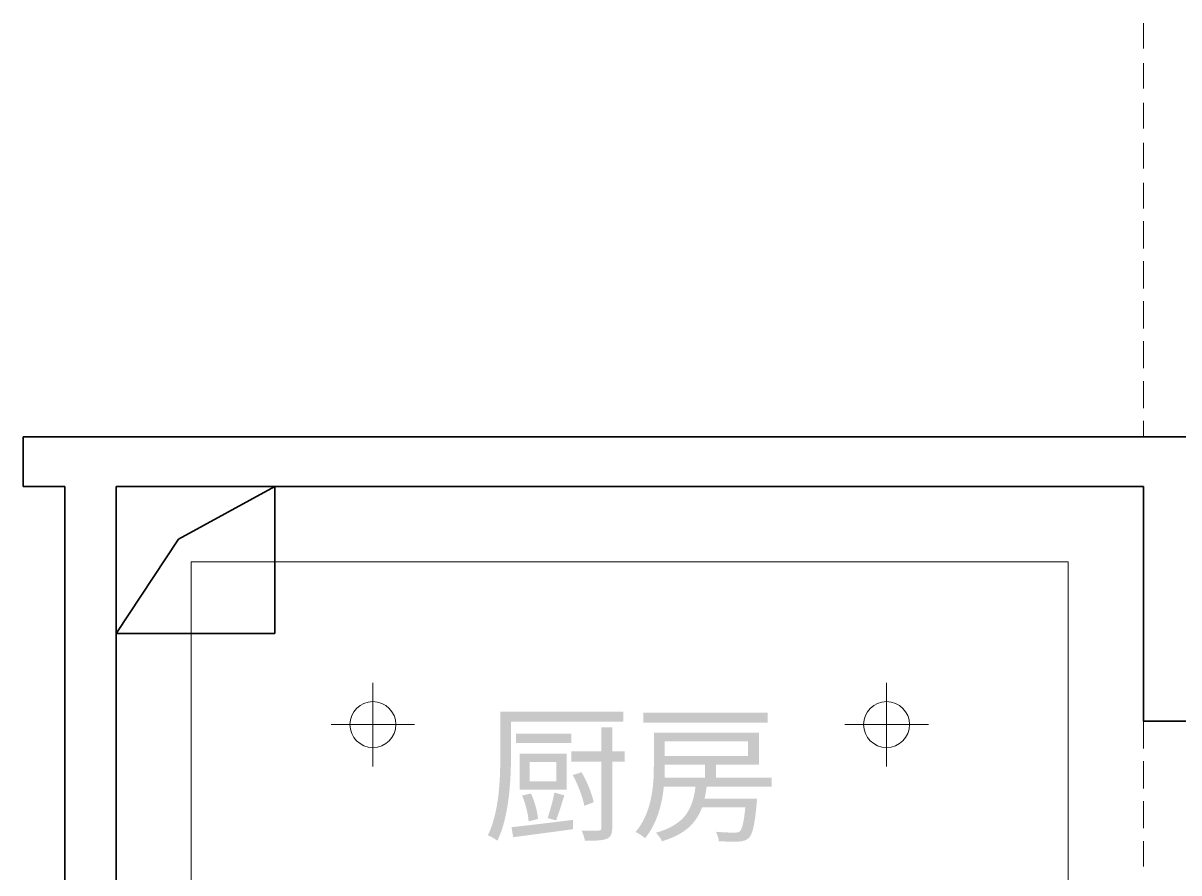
# Model space of a CAD drawing. Header units: millimetres. Extents: x -4600 to 229000, y -4300 to 19460.
# Drawn here: x 166251 to 169016, y 5726 to 7761 of the extents above; entities that cross this region are included whole.
import ezdxf

# ---------------------------------------------------------------- set-up
doc = ezdxf.new("R2010")
doc.units = ezdxf.units.MM
doc.header["$LTSCALE"] = 100
for name, color, linetype, lineweight in [('A-EX-BEAM', 8, 'Continuous', 13), ('A-EX-SERVICE', 6, 'Continuous', 13), ('A-EX-WALL', 7, 'Continuous', 35), ('A-TEXT', 7, 'Continuous', 18), ('R2-CEILING', 4, 'Continuous', 18), ('R2-LIGHT', 2, 'Continuous', 18)]:
    doc.layers.add(name, color=color, linetype=linetype, lineweight=lineweight)

# ---------------------------------------------------------------- blocks, each defined once
blk = doc.blocks.new('SOURCE_PROPOSED')
at = {"layer": 'A-EX-BEAM'}
for p, q in [((8931.4, 5961.1), (8931.4, 5899.9)), ((8931.4, 5865.5), (8931.4, 5804.2)), ((8931.4, 5769.8), (8931.4, 5708.6)), ((8931.4, 5674.1), (8931.4, 5612.9)), ((8931.4, 5578.4), (8931.4, 5517.2)), ((8931.4, 5486.6), (8931.4, 5421.6)), ((8931.4, 5390.9), (8931.4, 5325.9)), ((8931.4, 5295.3), (8931.4, 5230.2)), ((8931.4, 5199.6), (8931.4, 5134.5)), ((8931.4, 5103.9), (8931.4, 5038.9)), ((8931.4, 5008.3), (8931.4, 4970)), ((8931.4, 4289.2), (8931.4, 4224.2)), ((8931.4, 4193.6), (8931.4, 4128.6)), ((8931.4, 4098), (8931.4, 4033)), ((8931.4, 4002.4), (8931.4, 3941.2))]:
    blk.add_line(p, q, dxfattribs=at)
at = {"layer": 'A-EX-SERVICE'}
for p, q in [((8931.4, 5961.1), (8931.4, 5899.9)), ((8931.4, 5865.5), (8931.4, 5804.2)), ((8931.4, 5769.8), (8931.4, 5708.6)), ((8931.4, 5674.1), (8931.4, 5612.9)), ((8931.4, 5578.4), (8931.4, 5517.2)), ((8931.4, 5486.6), (8931.4, 5421.6)), ((8931.4, 5390.9), (8931.4, 5325.9)), ((8931.4, 5295.3), (8931.4, 5230.2)), ((8931.4, 5199.6), (8931.4, 5134.5)), ((8931.4, 5103.9), (8931.4, 5038.9)), ((8931.4, 5008.3), (8931.4, 4970)), ((8931.4, 4289.2), (8931.4, 4224.2)), ((8931.4, 4193.6), (8931.4, 4128.6)), ((8931.4, 4098), (8931.4, 4033)), ((8931.4, 4002.4), (8931.4, 3941.2))]:
    blk.add_line(p, q, dxfattribs=at)
at = {"layer": 'A-EX-WALL'}
for p, q in [((6350, 4970), (6250.5, 4970)), ((6250.5, 4970), (6250.5, 4851.4)), ((6591.9, 4970), (6350, 4970)), ((6591.9, 4970), (9172.2, 4970)), ((6250.5, 4851.4), (6350, 4851.4)), ((6350, 4851.4), (6350, 2068.5)), ((8931.4, 4851.4), (6472.9, 4851.4)), ((6472.9, 4499.6), (6472.9, 4851.4)), ((6472.9, 4851.4), (6472.9, 2570.8)), ((6472.9, 4851.4), (6853, 4851.4)), ((6622.6, 4725.2), (6853, 4851.4)), ((6853, 4851.4), (6853, 4499.6)), ((8931.4, 4289.2), (8931.4, 4851.4)), ((6472.9, 4499.6), (6622.6, 4725.2)), ((6853, 4499.6), (6472.9, 4499.6)), ((9172.2, 4289.2), (8931.4, 4289.2))]:
    blk.add_line(p, q, dxfattribs=at)
blk = doc.blocks.new('R2_CEILING')
at = {"layer": 'A-TEXT'}
h = blk.add_hatch(color=256, dxfattribs=at)
edge = h.paths.add_edge_path()
edge.add_line((7392.5, 4312.4), (7392.5, 4207.1))
edge.add_spline(control_points=[(7392.5, 4207.1), (7392.5, 4151), (7390, 4072.3), (7362.7, 4016.2)], knot_values=[0, 0, 0, 0, 1, 1, 1, 1], degree=3, periodic=0)
edge.add_spline(control_points=[(7362.7, 4016.2), (7369.1, 4013.7), (7380.8, 4007), (7385.4, 4003.1)], knot_values=[0, 0, 0, 0, 1, 1, 1, 1], degree=3, periodic=0)
edge.add_spline(control_points=[(7385.4, 4003.1), (7413.8, 4061.6), (7418, 4148.2), (7418, 4207.1)], knot_values=[0, 0, 0, 0, 1, 1, 1, 1], degree=3, periodic=0)
edge.add_line((7418, 4207.1), (7418, 4288.6))
edge.add_line((7418, 4288.6), (7686.9, 4288.6))
edge.add_line((7686.9, 4288.6), (7686.9, 4312.4))
edge.add_line((7686.9, 4312.4), (7392.5, 4312.4))
edge = h.paths.add_edge_path(flags=0)
edge.add_line((7634.4, 4274.5), (7634.4, 4217.3))
edge.add_line((7634.4, 4217.3), (7562.7, 4217.3))
edge.add_line((7562.7, 4217.3), (7562.7, 4192.9))
edge.add_line((7562.7, 4192.9), (7634.4, 4192.9))
edge.add_line((7634.4, 4192.9), (7634.4, 4034.3))
edge.add_spline(control_points=[(7634.4, 4034.3), (7634.4, 4029.4), (7633, 4027.6), (7627.6, 4027.6)], knot_values=[0, 0, 0, 0, 1, 1, 1, 1], degree=3, periodic=0)
edge.add_spline(control_points=[(7627.6, 4027.6), (7622.3, 4027.2), (7605.3, 4027.2), (7586.9, 4027.6)], knot_values=[0, 0, 0, 0, 1, 1, 1, 1], degree=3, periodic=0)
edge.add_spline(control_points=[(7586.9, 4027.6), (7590.4, 4020.8), (7593.9, 4009.8), (7595, 4003.1)], knot_values=[0, 0, 0, 0, 1, 1, 1, 1], degree=3, periodic=0)
edge.add_spline(control_points=[(7595, 4003.1), (7620.5, 4003.1), (7636.9, 4003.8), (7646.8, 4007.7)], knot_values=[0, 0, 0, 0, 1, 1, 1, 1], degree=3, periodic=0)
edge.add_spline(control_points=[(7646.8, 4007.7), (7656.7, 4012), (7660.3, 4019.1), (7660.3, 4034.3)], knot_values=[0, 0, 0, 0, 1, 1, 1, 1], degree=3, periodic=0)
edge.add_line((7660.3, 4034.3), (7660.3, 4192.9))
edge.add_line((7660.3, 4192.9), (7689.7, 4192.9))
edge.add_line((7689.7, 4192.9), (7689.7, 4217.3))
edge.add_line((7689.7, 4217.3), (7660.3, 4217.3))
edge.add_line((7660.3, 4217.3), (7660.3, 4274.5))
edge.add_line((7660.3, 4274.5), (7634.4, 4274.5))
edge = h.paths.add_edge_path(flags=0)
edge.add_spline(control_points=[(7565.9, 4160.2), (7578.7, 4137.2), (7590, 4106.3), (7593.6, 4086.8)], knot_values=[0, 0, 0, 0, 1, 1, 1, 1], degree=3, periodic=0)
edge.add_line((7593.6, 4086.8), (7615.9, 4095.3))
edge.add_spline(control_points=[(7615.9, 4095.3), (7612.4, 4114.5), (7600, 4145), (7586.9, 4167.3)], knot_values=[0, 0, 0, 0, 1, 1, 1, 1], degree=3, periodic=0)
edge.add_line((7586.9, 4167.3), (7565.9, 4160.2))
h.paths.add_polyline_path([(7438.9, 4211.3), (7438.9, 4125.8), (7551, 4125.8), (7551, 4211.3), (7438.9, 4211.3)], flags=0)
h.paths.add_polyline_path([(7462.7, 4191.8), (7526.6, 4191.8), (7526.6, 4145.7), (7462.7, 4145.7), (7462.7, 4191.8)], flags=0)
edge = h.paths.add_edge_path(flags=0)
edge.add_line((7419.4, 4035.7), (7423.3, 4011.6))
edge.add_spline(control_points=[(7423.3, 4011.6), (7461.6, 4016.9), (7515.2, 4023.7), (7566.6, 4030.8)], knot_values=[0, 0, 0, 0, 1, 1, 1, 1], degree=3, periodic=0)
edge.add_line((7566.6, 4030.8), (7566.3, 4053.1))
edge.add_spline(control_points=[(7566.3, 4053.1), (7512, 4046.4), (7456, 4039.6), (7419.4, 4035.7)], knot_values=[0, 0, 0, 0, 1, 1, 1, 1], degree=3, periodic=0)
h.paths.add_polyline_path([(7429.7, 4259.2), (7429.7, 4236.9), (7562.4, 4236.9), (7562.4, 4259.2), (7429.7, 4259.2)], flags=0)
edge = h.paths.add_edge_path(flags=0)
edge.add_spline(control_points=[(7521.9, 4118.4), (7518.7, 4100.3), (7511.3, 4073.7), (7505.6, 4057.4)], knot_values=[0, 0, 0, 0, 1, 1, 1, 1], degree=3, periodic=0)
edge.add_line((7505.6, 4057.4), (7525.8, 4051.7))
edge.add_spline(control_points=[(7525.8, 4051.7), (7531.9, 4067), (7539.3, 4091.1), (7545.7, 4112)], knot_values=[0, 0, 0, 0, 1, 1, 1, 1], degree=3, periodic=0)
edge.add_line((7545.7, 4112), (7521.9, 4118.4))
edge = h.paths.add_edge_path(flags=0)
edge.add_spline(control_points=[(7444.6, 4111.6), (7452.8, 4091.8), (7459.5, 4065.9), (7460.2, 4049.6)], knot_values=[0, 0, 0, 0, 1, 1, 1, 1], degree=3, periodic=0)
edge.add_line((7460.2, 4049.6), (7482.6, 4055.2))
edge.add_spline(control_points=[(7482.6, 4055.2), (7481.9, 4071.6), (7474.8, 4096.7), (7465.9, 4116.3)], knot_values=[0, 0, 0, 0, 1, 1, 1, 1], degree=3, periodic=0)
edge.add_line((7465.9, 4116.3), (7444.6, 4111.6))
blk.add_hatch(color=256, dxfattribs=at).paths.add_polyline_path([(7734.4, 4309.9), (7734.4, 4285.8), (8032.4, 4285.8), (8032.4, 4309.9), (7734.4, 4309.9)])
h = blk.add_hatch(color=256, dxfattribs=at)
edge = h.paths.add_edge_path()
edge.add_line((7759.9, 4261.7), (7759.9, 4182.6))
edge.add_spline(control_points=[(7759.9, 4182.6), (7759.9, 4134.7), (7755.3, 4070.1), (7716, 4024)], knot_values=[0, 0, 0, 0, 1, 1, 1, 1], degree=3, periodic=0)
edge.add_spline(control_points=[(7716, 4024), (7722.7, 4021.6), (7734.1, 4013.7), (7738.7, 4009.1)], knot_values=[0, 0, 0, 0, 1, 1, 1, 1], degree=3, periodic=0)
edge.add_spline(control_points=[(7738.7, 4009.1), (7767.4, 4043.5), (7779.5, 4090), (7783.7, 4132.6)], knot_values=[0, 0, 0, 0, 1, 1, 1, 1], degree=3, periodic=0)
edge.add_line((7783.7, 4132.6), (7859.6, 4132.6))
edge.add_spline(control_points=[(7859.6, 4132.6), (7852.9, 4079.7), (7835.1, 4041.8), (7764.6, 4022.3)], knot_values=[0, 0, 0, 0, 1, 1, 1, 1], degree=3, periodic=0)
edge.add_spline(control_points=[(7764.6, 4022.3), (7769.9, 4017.6), (7777, 4008.1), (7779.5, 4002)], knot_values=[0, 0, 0, 0, 1, 1, 1, 1], degree=3, periodic=0)
edge.add_spline(control_points=[(7779.5, 4002), (7834.8, 4018.4), (7861.4, 4045.7), (7875.2, 4082.9)], knot_values=[0, 0, 0, 0, 1, 1, 1, 1], degree=3, periodic=0)
edge.add_line((7875.2, 4082.9), (7978.8, 4082.9))
edge.add_spline(control_points=[(7978.8, 4082.9), (7975.3, 4046.4), (7971, 4030.8), (7965.7, 4025.8)], knot_values=[0, 0, 0, 0, 1, 1, 1, 1], degree=3, periodic=0)
edge.add_spline(control_points=[(7965.7, 4025.8), (7962.5, 4023), (7958.9, 4022.6), (7952.6, 4022.6), (7945.8, 4022.6), (7927.4, 4023), (7908.2, 4024.7)], knot_values=[0, 0, 0, 0, 1, 1, 1, 2, 2, 2, 2], degree=3, periodic=0)
edge.add_spline(control_points=[(7908.2, 4024.7), (7912.1, 4018.4), (7915, 4008.8), (7915.3, 4002)], knot_values=[0, 0, 0, 0, 1, 1, 1, 1], degree=3, periodic=0)
edge.add_spline(control_points=[(7915.3, 4002), (7935.2, 4001), (7954.3, 4000.6), (7963.5, 4001.3), (7973.8, 4002), (7980.9, 4003.8), (7987.3, 4009.8)], knot_values=[0, 0, 0, 0, 1, 1, 1, 2, 2, 2, 2], degree=3, periodic=0)
edge.add_spline(control_points=[(7987.3, 4009.8), (7996.2, 4019.1), (8001.5, 4041.1), (8006.1, 4093.6)], knot_values=[0, 0, 0, 0, 1, 1, 1, 1], degree=3, periodic=0)
edge.add_spline(control_points=[(8006.1, 4093.6), (8006.5, 4096.7), (8006.8, 4104.2), (8006.8, 4104.2)], knot_values=[0, 0, 0, 0, 1, 1, 1, 1], degree=3, periodic=0)
edge.add_line((8006.8, 4104.2), (7881.3, 4104.2))
edge.add_spline(control_points=[(7881.3, 4104.2), (7883.4, 4113.1), (7885.2, 4122.6), (7886.2, 4132.6)], knot_values=[0, 0, 0, 0, 1, 1, 1, 1], degree=3, periodic=0)
edge.add_line((7886.2, 4132.6), (8041.6, 4132.6))
edge.add_line((8041.6, 4132.6), (8041.6, 4154.2))
edge.add_line((8041.6, 4154.2), (7908.9, 4154.2))
edge.add_line((7908.9, 4154.2), (7908.9, 4185.4))
edge.add_line((7908.9, 4185.4), (8011.8, 4185.4))
edge.add_line((8011.8, 4185.4), (8011.8, 4261.7))
edge.add_line((8011.8, 4261.7), (7759.9, 4261.7))
h.paths.add_polyline_path([(7786.2, 4241.1), (7985.5, 4241.1), (7985.5, 4206), (7786.2, 4206), (7786.2, 4241.1)], flags=0)
edge = h.paths.add_edge_path(flags=0)
edge.add_line((7786.2, 4185.4), (7882.7, 4185.4))
edge.add_line((7882.7, 4185.4), (7882.7, 4154.2))
edge.add_line((7882.7, 4154.2), (7785.5, 4154.2))
edge.add_spline(control_points=[(7785.5, 4154.2), (7785.8, 4164.1), (7786.2, 4173.4), (7786.2, 4182.2)], knot_values=[0, 0, 0, 0, 1, 1, 1, 1], degree=3, periodic=0)
edge.add_line((7786.2, 4182.2), (7786.2, 4185.4))
at = {"layer": 'R2-CEILING'}
blk.add_lwpolyline([(6652.9, 2750.8), (8751.4, 2750.8), (8751.4, 4671.4), (6652.9, 4671.4)], close=True, dxfattribs=at)
at = {"layer": 'R2-LIGHT'}
for p, q in [((7087.5, 4181.3), (7087.5, 4381.3)), ((8316.8, 4181.3), (8316.8, 4381.3)), ((6987.5, 4281.3), (7187.5, 4281.3)), ((8216.8, 4281.3), (8416.8, 4281.3))]:
    blk.add_line(p, q, dxfattribs=at)
for centre in [(7087.5, 4281.3), (8316.8, 4281.3)]:
    blk.add_circle(centre, 55, dxfattribs=at)
blk = doc.blocks.new('A05_SHEET')
for name in ['SOURCE_PROPOSED', 'R2_CEILING']:
    blk.add_blockref(name, (0, 1800))

msp = doc.modelspace()

# ---------------------------------------------------------------- block references
msp.add_blockref('A05_SHEET', (160000, 0))

doc.saveas('drawing.dxf')
